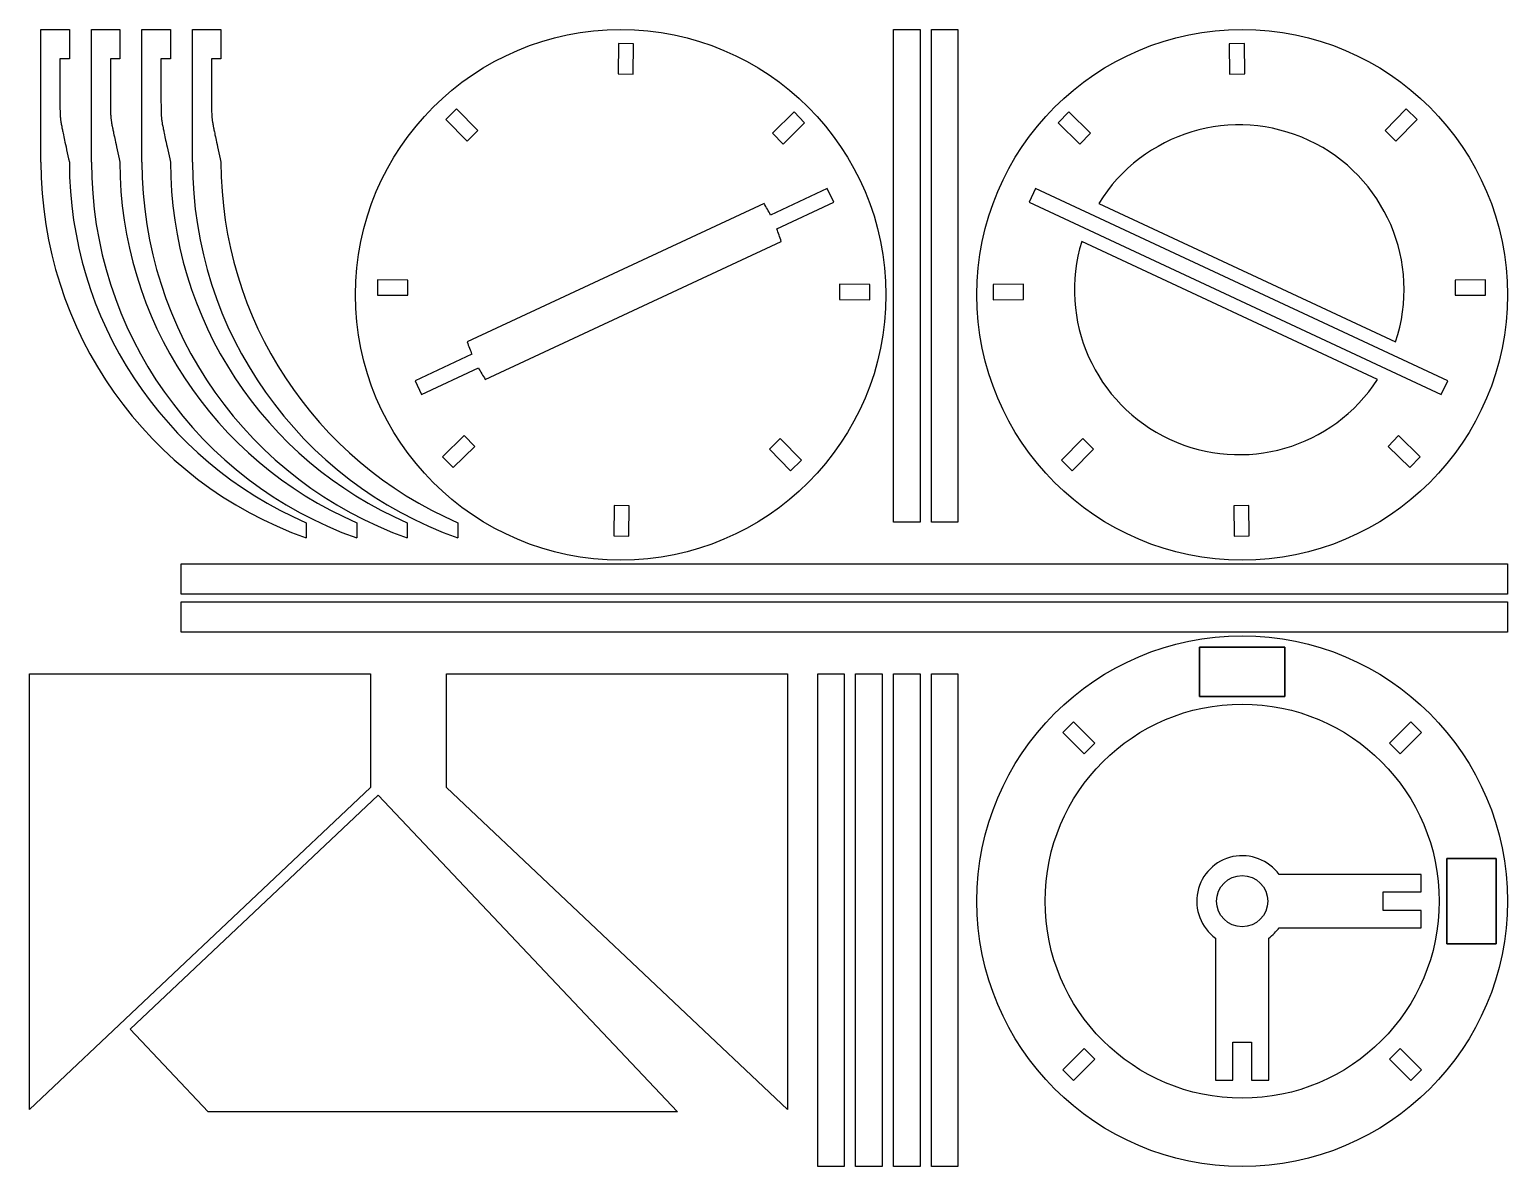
# Model space of a CAD drawing. Header units: centimetres. Extents: x -18 to 21, y -15 to 15.
import ezdxf

# ---------------------------------------------------------------- set-up
doc = ezdxf.new("R2010")
doc.units = ezdxf.units.CM
doc.layers.get('0').update_dxf_attribs({"linetype": 'CONTINUOUS'})

msp = doc.modelspace()

# ---------------------------------------------------------------- linework, layer by layer
for p, q in [((-17.7, 11.5), (-17.7, 15)), ((-17.7, 15), (-16.95, 15)), ((-16.95, 15), (-16.95, 14.226)), ((-16.367, 11.5), (-16.367, 15)), ((-16.367, 15), (-15.617, 15)), ((-15.617, 15), (-15.617, 14.226)), ((-15.033, 11.5), (-15.033, 15)), ((-15.033, 15), (-14.283, 15)), ((-14.283, 15), (-14.283, 14.226)), ((-13.7, 11.5), (-13.7, 15)), ((-13.7, 15), (-12.95, 15)), ((-12.95, 15), (-12.95, 14.226)), ((-16.95, 14.226), (-17.2, 14.226)), ((-15.617, 14.226), (-15.867, 14.226)), ((-14.283, 14.226), (-14.533, 14.226)), ((-12.95, 14.226), (-13.2, 14.226)), ((-10.7, 1.986), (-10.7, 1.586)), ((-9.367, 1.986), (-9.367, 1.586)), ((-8.033, 1.986), (-8.033, 1.586)), ((-6.7, 1.986), (-6.7, 1.586))]:
    msp.add_line(p, q)
for points in [[(4.8, 15), (5.5, 15), (5.5, 2), (4.8, 2)], [(6.5, 15), (6.5, 2), (5.8, 2), (5.8, 15)], [(-2.461, 14.631), (-2.469, 13.831), (-2.069, 13.827), (-2.061, 14.627)], [(13.661, 14.627), (13.669, 13.827), (14.069, 13.831), (14.061, 14.631)], [(-7.016, 12.63), (-6.455, 12.059), (-6.17, 12.339), (-6.73, 12.91)], [(18.33, 12.91), (17.77, 12.339), (18.055, 12.059), (18.616, 12.63)], [(2.174, 12.825), (1.603, 12.265), (1.883, 11.98), (2.454, 12.54)], [(9.146, 12.54), (9.717, 11.98), (9.997, 12.265), (9.426, 12.825)], [(19.255, 5.369), (19.424, 5.732), (8.548, 10.803), (8.379, 10.441)], [(-8.821, 7.995), (-8.021, 7.987), (-8.018, 8.387), (-8.817, 8.395)], [(4.175, 8.271), (3.375, 8.279), (3.371, 7.879), (4.171, 7.871)], [(7.429, 7.871), (8.229, 7.879), (8.225, 8.279), (7.425, 8.271)], [(20.417, 8.395), (19.618, 8.387), (19.621, 7.987), (20.421, 7.995)], [(-6.82, 3.44), (-6.249, 4.001), (-6.529, 4.286), (-7.1, 3.726)], [(2.369, 3.636), (1.809, 4.207), (1.524, 3.927), (2.084, 3.356)], [(9.516, 3.356), (10.076, 3.927), (9.791, 4.207), (9.231, 3.636)], [(17.849, 4.001), (18.42, 3.44), (18.7, 3.726), (18.129, 4.286)], [(-2.177, 2.435), (-2.577, 2.439), (-2.585, 1.639), (-2.185, 1.635)], [(14.185, 1.639), (14.177, 2.439), (13.777, 2.435), (13.785, 1.635)], [(-14, 0.9), (21, 0.9), (21, 0.1), (-14, 0.1)], [(21, -0.1), (21, -0.9), (-14, -0.9), (-14, -0.1)], [(12.875, -2.6), (12.875, -1.3), (15.125, -1.3), (15.125, -2.6)], [(12.875, -1.3), (12.875, -2.6), (15.125, -2.6), (15.125, -1.3)], [(-18, -13.5), (-18, -2), (-9, -2), (-9, -5)], [(-7, -2), (2, -2), (2, -13.5), (-7, -5)], [(3.5, -15), (2.8, -15), (2.8, -2), (3.5, -2)], [(4.5, -2), (4.5, -15), (3.8, -15), (3.8, -2)], [(5.5, -15), (4.8, -15), (4.8, -2), (5.5, -2)], [(6.5, -2), (6.5, -15), (5.8, -15), (5.8, -2)], [(9.548, -3.265), (10.113, -3.831), (9.831, -4.113), (9.265, -3.548)], [(10.113, -3.831), (9.548, -3.265), (9.265, -3.548), (9.831, -4.113)], [(18.735, -3.548), (18.169, -4.113), (17.887, -3.831), (18.452, -3.265)], [(18.169, -4.113), (18.735, -3.548), (18.452, -3.265), (17.887, -3.831)], [(-15.343, -11.38), (-8.8, -5.2), (-0.904, -13.561), (-13.283, -13.561)], [(19.4, -9.125), (19.4, -6.875), (20.7, -6.875), (20.7, -9.125)], [(19.4, -6.875), (19.4, -9.125), (20.7, -9.125), (20.7, -6.875)], [(9.265, -12.452), (9.831, -11.887), (10.113, -12.169), (9.548, -12.735)], [(9.831, -11.887), (9.265, -12.452), (9.548, -12.735), (10.113, -12.169)], [(18.452, -12.735), (17.887, -12.169), (18.169, -11.887), (18.735, -12.452)], [(17.887, -12.169), (18.452, -12.735), (18.735, -12.452), (18.169, -11.887)]]:
    msp.add_lwpolyline(points, close=True)
for points in [[(18.05, 6.756, 0.891789), (10.216, 10.409)], [(1.554, 10.105, 0.020049), (1.384, 10.409), (-6.45, 6.756, 0.020049), (-6.326, 6.43), (-7.824, 5.732), (-7.655, 5.369), (-6.153, 6.07, 0.02009), (-5.975, 5.769), (1.835, 9.411, 0.02009), (1.719, 9.74), (3.221, 10.441), (3.052, 10.803)], [(9.765, 9.411, 0.870496), (17.575, 5.769)], [(14.7, -8.975, 0.081465), (14.975, -8.7), (18.725, -8.7), (18.725, -8.25), (17.725, -8.25), (17.725, -7.75), (18.725, -7.75), (18.725, -7.3), (14.975, -7.3, 1.177381), (13.3, -8.975), (13.3, -12.725), (13.75, -12.725), (13.75, -11.725), (14.25, -11.725), (14.25, -12.725), (14.7, -12.725)]]:
    msp.add_lwpolyline(points, format="xyb", close=True)
for centre, radius in [((-2.4, 8), 7), ((14, 8), 7), ((14, -8), 7), ((14, -8), 7), ((14, -8), 5.2), ((14, -8), 5.2), ((14, -8), 0.675)]:
    msp.add_circle(centre, radius)
for centre, radius, end in [((-7.179, 11.5), 10.521, 250.4495), ((-6.584, 11.5), 10.366, 246.6037), ((-5.846, 11.5), 10.521, 250.4495), ((-5.25, 11.5), 10.366, 246.6037), ((-4.513, 11.5), 10.521, 250.4495), ((-3.917, 11.5), 10.366, 246.6037), ((-3.179, 11.5), 10.521, 250.4495), ((-2.584, 11.5), 10.366, 246.6037)]:
    msp.add_arc(centre, radius, 180, end)
for points in [[(-17.2, 14.226), (-17.2, 12.653), (-16.95, 11.5)], [(-15.867, 14.226), (-15.867, 12.653), (-15.617, 11.5)], [(-14.533, 14.226), (-14.533, 12.653), (-14.283, 11.5)], [(-13.2, 14.226), (-13.2, 12.653), (-12.95, 11.5)]]:
    msp.add_rational_spline(points, [1, 9, 1], degree=2)

doc.saveas('drawing.dxf')
